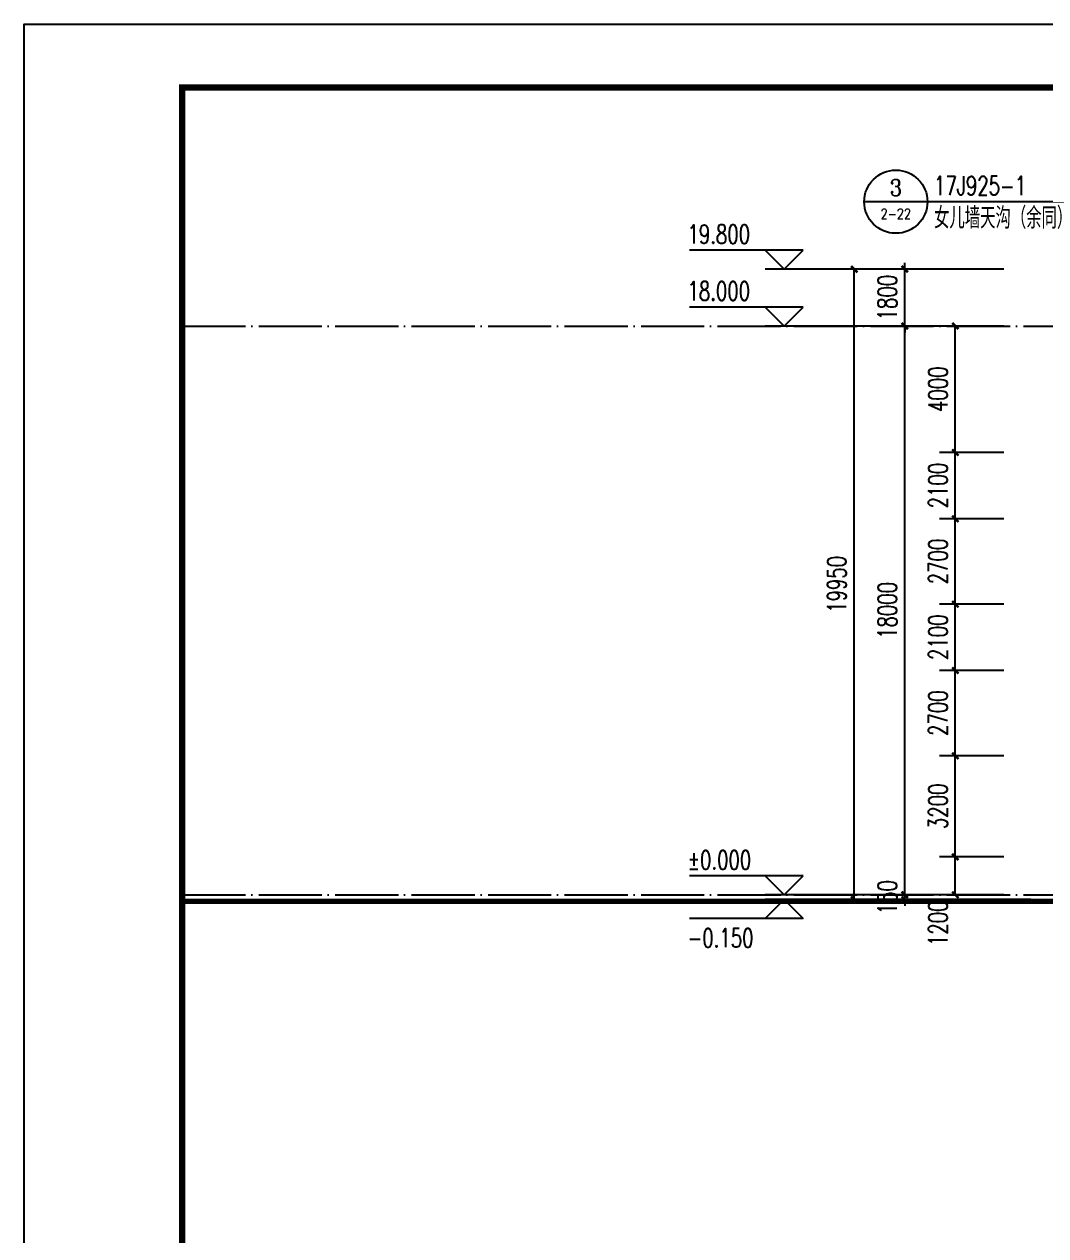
# Model space of a CAD drawing. Extents: x 14095202 to 14511487, y -1430609 to -90420.
# Drawn here: x 14338287 to 14370617, y -1318860 to -1280520 of the extents above; entities that cross this region are included whole.
import ezdxf
from ezdxf.enums import TextEntityAlignment as Align

# ---------------------------------------------------------------- set-up
doc = ezdxf.new("R2010")
doc.units = 0
doc.header["$LTSCALE"] = 1000
doc.header["$MEASUREMENT"] = 0
doc.linetypes.add('DOTE', pattern=[2.42, 2, -0.2, 0.02, -0.2])
for name, color, linetype in [('DIM_IDEN', 3, 'Continuous'), ('DOTE', 1, 'DOTE'), ('PUB_DIM', 3, 'Continuous'), ('PUB_TEXT', 7, 'Continuous'), ('TK', 4, 'Continuous'), ('WALL', 9, 'Continuous')]:
    doc.layers.add(name, color=color, linetype=linetype)
doc.styles.add('_TCH_DIM', font='SIMPLEX', dxfattribs={"bigfont": 'GBCBIG'})
doc.styles.add('_TCH_DIM_T3', font='SIMPLEX', dxfattribs={"width": 0.705882, "bigfont": 'GBCBIG'})
doc.styles.add('_TCH_LABEL', font='COMPLEX', dxfattribs={"bigfont": 'GBCBIG'})
doc.dimstyles.new('_TCH_ARCH&&200', dxfattribs={"dimtxt": 595, "dimasz": 200, "dimexe": 500, "dimexo": 600, "dimgap": 252.5, "dimtad": 1, "dimdec": 0, "dimzin": 0, "dimdsep": 46, "dimtxsty": '_TCH_DIM_T3', "dimblk": 'ARCHTICK', "dimcen": 0.09, "dimclrt": 7, "dimazin": 2, "dimtfac": 1, "dimtdec": 0, "dimtix": 1, "dimtmove": 2, "dimatfit": 3, "dimfxl": 0, "dimtolj": 1, "dimtzin": 0, "dimarcsym": 0})

# ---------------------------------------------------------------- blocks, each defined once
blk = doc.blocks.new('GeYuanFrame_08887284', base_point=(20.09, 4.53))
at = {"layer": 'TK'}
blk.add_lwpolyline([(20.09, 4.53), (20.09, 598.53), (861.09, 598.53), (861.09, 4.53)], close=True, dxfattribs=at)
at = {"layer": 'TK', "const_width": 1}
blk.add_lwpolyline([(45.09, 588.53), (851.09, 588.53), (851.09, 14.53), (45.09, 14.53)], close=True, dxfattribs=at)
blk = doc.blocks.new('_ArchTick')
at = {"color": 0, "linetype": 'ByBlock', "const_width": 0.4}
blk.add_lwpolyline([(-0.5, -0.5), (0.5, 0.5)], dxfattribs=at)
blk = doc.blocks.new('*D135')
at = {"layer": 'Defpoints', "color": 0}
for p in [(14366154, -1308071), (14369887, -1308071), (14369887, -1308221)]:
    blk.add_point(p, dxfattribs=at)
at = {"layer": 'PUB_DIM', "color": 0, "lineweight": -2}
for p, q in [((14369287, -1308071), (14365654, -1308071)), ((14366154, -1308071), (14366154, -1307871)), ((14366154, -1308221), (14366154, -1308071)), ((14369287, -1308221), (14365654, -1308221)), ((14366154, -1308221), (14366154, -1308421))]:
    blk.add_line(p, q, dxfattribs=at)
at = {"layer": 'PUB_DIM', "color": 0, "lineweight": -2, "xscale": 200, "yscale": 200, "zscale": 200}
for p, rotation in [((14366154, -1308071), 270), ((14366154, -1308221), 90)]:
    blk.add_blockref('_ArchTick', p, dxfattribs=dict(at, rotation=rotation))
at = {"layer": 'PUB_DIM', "color": 7, "insert": (14365604, -1308146), "char_height": 595, "attachment_point": 5, "rotation": 90, "style": '_TCH_DIM_T3'}
blk.add_mtext('\\A1;150', dxfattribs=at)
blk = doc.blocks.new('*D136')
at = {"layer": 'Defpoints', "color": 0}
for p in [(14366154, -1290071), (14369887, -1290071), (14369887, -1308071)]:
    blk.add_point(p, dxfattribs=at)
at = {"layer": 'PUB_DIM', "color": 0, "lineweight": -2}
for p, q in [((14369287, -1290071), (14365654, -1290071)), ((14366154, -1308071), (14366154, -1290071)), ((14369287, -1308071), (14365654, -1308071))]:
    blk.add_line(p, q, dxfattribs=at)
at = {"layer": 'PUB_DIM', "color": 0, "lineweight": -2, "xscale": 200, "yscale": 200, "zscale": 200}
for p, rotation in [((14366154, -1290071), 90), ((14366154, -1308071), 270)]:
    blk.add_blockref('_ArchTick', p, dxfattribs=dict(at, rotation=rotation))
at = {"layer": 'PUB_DIM', "color": 7, "insert": (14365604, -1299071), "char_height": 595, "attachment_point": 5, "rotation": 90, "style": '_TCH_DIM_T3'}
blk.add_mtext('\\A1;18000', dxfattribs=at)
blk = doc.blocks.new('*D137')
at = {"layer": 'Defpoints', "color": 0}
for p in [(14366154, -1288271), (14369887, -1288271), (14369887, -1290071)]:
    blk.add_point(p, dxfattribs=at)
at = {"layer": 'PUB_DIM', "color": 0, "lineweight": -2}
for p, q in [((14366154, -1288271), (14366154, -1288071)), ((14369287, -1288271), (14365654, -1288271)), ((14366154, -1290071), (14366154, -1288271)), ((14369287, -1290071), (14365654, -1290071)), ((14366154, -1290071), (14366154, -1290271))]:
    blk.add_line(p, q, dxfattribs=at)
at = {"layer": 'PUB_DIM', "color": 0, "lineweight": -2, "xscale": 200, "yscale": 200, "zscale": 200}
for p, rotation in [((14366154, -1288271), 270), ((14366154, -1290071), 90)]:
    blk.add_blockref('_ArchTick', p, dxfattribs=dict(at, rotation=rotation))
at = {"layer": 'PUB_DIM', "color": 7, "insert": (14365604, -1289171), "char_height": 595, "attachment_point": 5, "rotation": 90, "style": '_TCH_DIM_T3'}
blk.add_mtext('\\A1;1800', dxfattribs=at)
blk = doc.blocks.new('*D138')
at = {"layer": 'Defpoints', "color": 0}
for p in [(14364554, -1288271), (14369887, -1288271), (14369887, -1308221)]:
    blk.add_point(p, dxfattribs=at)
at = {"layer": 'PUB_DIM', "color": 0, "lineweight": -2}
for p, q in [((14369287, -1288271), (14364054, -1288271)), ((14364554, -1308221), (14364554, -1288271)), ((14369287, -1308221), (14364054, -1308221))]:
    blk.add_line(p, q, dxfattribs=at)
at = {"layer": 'PUB_DIM', "color": 0, "lineweight": -2, "xscale": 200, "yscale": 200, "zscale": 200}
for p, rotation in [((14364554, -1288271), 90), ((14364554, -1308221), 270)]:
    blk.add_blockref('_ArchTick', p, dxfattribs=dict(at, rotation=rotation))
at = {"layer": 'PUB_DIM', "color": 7, "insert": (14364004, -1298246), "char_height": 595, "attachment_point": 5, "rotation": 90, "style": '_TCH_DIM_T3'}
blk.add_mtext('\\A1;19950', dxfattribs=at)
blk = doc.blocks.new('*D857')
at = {"layer": 'Defpoints', "color": 0}
for p in [(14367754, -1306871), (14369887, -1306871), (14369887, -1308071)]:
    blk.add_point(p, dxfattribs=at)
at = {"layer": 'PUB_DIM', "color": 0, "lineweight": -2}
for p, q in [((14369287, -1306871), (14367254, -1306871)), ((14367754, -1308071), (14367754, -1306871)), ((14369287, -1308071), (14367254, -1308071))]:
    blk.add_line(p, q, dxfattribs=at)
at = {"layer": 'PUB_DIM', "color": 0, "lineweight": -2, "xscale": 200, "yscale": 200, "zscale": 200}
for p, rotation in [((14367754, -1306871), 90), ((14367754, -1308071), 270)]:
    blk.add_blockref('_ArchTick', p, dxfattribs=dict(at, rotation=rotation))
at = {"layer": 'PUB_DIM', "color": 7, "insert": (14367204, -1308971), "char_height": 595, "attachment_point": 5, "rotation": 90, "style": '_TCH_DIM_T3'}
blk.add_mtext('\\A1;1200', dxfattribs=at)
blk = doc.blocks.new('*D858')
at = {"layer": 'Defpoints', "color": 0}
for p in [(14367754, -1303671), (14369887, -1303671), (14369887, -1306871)]:
    blk.add_point(p, dxfattribs=at)
at = {"layer": 'PUB_DIM', "color": 0, "lineweight": -2}
for p, q in [((14369287, -1303671), (14367254, -1303671)), ((14367754, -1306871), (14367754, -1303671)), ((14369287, -1306871), (14367254, -1306871))]:
    blk.add_line(p, q, dxfattribs=at)
at = {"layer": 'PUB_DIM', "color": 0, "lineweight": -2, "xscale": 200, "yscale": 200, "zscale": 200}
for p, rotation in [((14367754, -1303671), 90), ((14367754, -1306871), 270)]:
    blk.add_blockref('_ArchTick', p, dxfattribs=dict(at, rotation=rotation))
at = {"layer": 'PUB_DIM', "color": 7, "insert": (14367204, -1305271), "char_height": 595, "attachment_point": 5, "rotation": 90, "style": '_TCH_DIM_T3'}
blk.add_mtext('\\A1;3200', dxfattribs=at)
blk = doc.blocks.new('*D859')
at = {"layer": 'Defpoints', "color": 0}
for p in [(14367754, -1300971), (14369887, -1300971), (14369887, -1303671)]:
    blk.add_point(p, dxfattribs=at)
at = {"layer": 'PUB_DIM', "color": 0, "lineweight": -2}
for p, q in [((14369287, -1300971), (14367254, -1300971)), ((14367754, -1303671), (14367754, -1300971)), ((14369287, -1303671), (14367254, -1303671))]:
    blk.add_line(p, q, dxfattribs=at)
at = {"layer": 'PUB_DIM', "color": 0, "lineweight": -2, "xscale": 200, "yscale": 200, "zscale": 200}
for p, rotation in [((14367754, -1300971), 90), ((14367754, -1303671), 270)]:
    blk.add_blockref('_ArchTick', p, dxfattribs=dict(at, rotation=rotation))
at = {"layer": 'PUB_DIM', "color": 7, "insert": (14367204, -1302321), "char_height": 595, "attachment_point": 5, "rotation": 90, "style": '_TCH_DIM_T3'}
blk.add_mtext('\\A1;2700', dxfattribs=at)
blk = doc.blocks.new('*D860')
at = {"layer": 'Defpoints', "color": 0}
for p in [(14367754, -1298871), (14369887, -1298871), (14369887, -1300971)]:
    blk.add_point(p, dxfattribs=at)
at = {"layer": 'PUB_DIM', "color": 0, "lineweight": -2}
for p, q in [((14369287, -1298871), (14367254, -1298871)), ((14367754, -1300971), (14367754, -1298871)), ((14369287, -1300971), (14367254, -1300971))]:
    blk.add_line(p, q, dxfattribs=at)
at = {"layer": 'PUB_DIM', "color": 0, "lineweight": -2, "xscale": 200, "yscale": 200, "zscale": 200}
for p, rotation in [((14367754, -1298871), 90), ((14367754, -1300971), 270)]:
    blk.add_blockref('_ArchTick', p, dxfattribs=dict(at, rotation=rotation))
at = {"layer": 'PUB_DIM', "color": 7, "insert": (14367204, -1299921), "char_height": 595, "attachment_point": 5, "rotation": 90, "style": '_TCH_DIM_T3'}
blk.add_mtext('\\A1;2100', dxfattribs=at)
blk = doc.blocks.new('*D861')
at = {"layer": 'Defpoints', "color": 0}
for p in [(14367754, -1296171), (14369887, -1296171), (14369887, -1298871)]:
    blk.add_point(p, dxfattribs=at)
at = {"layer": 'PUB_DIM', "color": 0, "lineweight": -2}
for p, q in [((14369287, -1296171), (14367254, -1296171)), ((14367754, -1298871), (14367754, -1296171)), ((14369287, -1298871), (14367254, -1298871))]:
    blk.add_line(p, q, dxfattribs=at)
at = {"layer": 'PUB_DIM', "color": 0, "lineweight": -2, "xscale": 200, "yscale": 200, "zscale": 200}
for p, rotation in [((14367754, -1296171), 90), ((14367754, -1298871), 270)]:
    blk.add_blockref('_ArchTick', p, dxfattribs=dict(at, rotation=rotation))
at = {"layer": 'PUB_DIM', "color": 7, "insert": (14367204, -1297521), "char_height": 595, "attachment_point": 5, "rotation": 90, "style": '_TCH_DIM_T3'}
blk.add_mtext('\\A1;2700', dxfattribs=at)
blk = doc.blocks.new('*D862')
at = {"layer": 'Defpoints', "color": 0}
for p in [(14367754, -1294071), (14369887, -1294071), (14369887, -1296171)]:
    blk.add_point(p, dxfattribs=at)
at = {"layer": 'PUB_DIM', "color": 0, "lineweight": -2}
for p, q in [((14369287, -1294071), (14367254, -1294071)), ((14367754, -1296171), (14367754, -1294071)), ((14369287, -1296171), (14367254, -1296171))]:
    blk.add_line(p, q, dxfattribs=at)
at = {"layer": 'PUB_DIM', "color": 0, "lineweight": -2, "xscale": 200, "yscale": 200, "zscale": 200}
for p, rotation in [((14367754, -1294071), 90), ((14367754, -1296171), 270)]:
    blk.add_blockref('_ArchTick', p, dxfattribs=dict(at, rotation=rotation))
at = {"layer": 'PUB_DIM', "color": 7, "insert": (14367204, -1295121), "char_height": 595, "attachment_point": 5, "rotation": 90, "style": '_TCH_DIM_T3'}
blk.add_mtext('\\A1;2100', dxfattribs=at)
blk = doc.blocks.new('*D863')
at = {"layer": 'Defpoints', "color": 0}
for p in [(14367754, -1290071), (14369887, -1290071), (14369887, -1294071)]:
    blk.add_point(p, dxfattribs=at)
at = {"layer": 'PUB_DIM', "color": 0, "lineweight": -2}
for p, q in [((14369287, -1290071), (14367254, -1290071)), ((14367754, -1294071), (14367754, -1290071)), ((14369287, -1294071), (14367254, -1294071))]:
    blk.add_line(p, q, dxfattribs=at)
at = {"layer": 'PUB_DIM', "color": 0, "lineweight": -2, "xscale": 200, "yscale": 200, "zscale": 200}
for p, rotation in [((14367754, -1290071), 90), ((14367754, -1294071), 270)]:
    blk.add_blockref('_ArchTick', p, dxfattribs=dict(at, rotation=rotation))
at = {"layer": 'PUB_DIM', "color": 7, "insert": (14367204, -1292071), "char_height": 595, "attachment_point": 5, "rotation": 90, "style": '_TCH_DIM_T3'}
blk.add_mtext('\\A1;4000', dxfattribs=at)

msp = doc.modelspace()

# ---------------------------------------------------------------- linework, layer by layer
at = {"ltscale": 0.5}
for p, q in [((14343286.9, -1308221.2), (14358588.5, -1308221.2)), ((14343286.9, -1308321.2), (14358588.5, -1308321.2))]:
    msp.add_line(p, q, dxfattribs=at)
at = {"const_width": 100}
msp.add_lwpolyline([(14358588.5, -1308271.2), (14371696.9, -1308271.2), (14371696.9, -1308121.2), (14401886.9, -1308121.2)], dxfattribs=at)
for points in [[(14358588.5, -1308221.2), (14371646.9, -1308221.2), (14371646.9, -1308071.2), (14401886.9, -1308071.2)], [(14358588.5, -1308321.2), (14371746.9, -1308321.2), (14371746.9, -1308171.2), (14401886.9, -1308171.2)]]:
    msp.add_lwpolyline(points)
at = {"ltscale": 0.5, "const_width": 100}
msp.add_lwpolyline([(14343286.9, -1308271.2), (14358588.5, -1308271.2)], dxfattribs=at)
at = {"layer": 'DIM_IDEN'}
for p, q in [((14366871.7, -1286137), (14364871.7, -1286137)), ((14372040.3, -1286137), (14366871.7, -1286137))]:
    msp.add_line(p, q, dxfattribs=at)
msp.add_circle((14365871.7, -1286137), 1000, dxfattribs=at)
at = {"layer": 'DOTE'}
for p, q in [((14343286.9, -1290071.2), (14490486.9, -1290071.2)), ((14343286.9, -1308071.2), (14490486.9, -1308071.2))]:
    msp.add_line(p, q, dxfattribs=at)
at = {"layer": 'PUB_DIM'}
for p, q in [((14362938.5, -1287671.2), (14359338.5, -1287671.2)), ((14362338.5, -1288271.2), (14361738.5, -1287671.2)), ((14362338.5, -1288271.2), (14362938.5, -1287671.2)), ((14366153.5, -1288271.2), (14361738.5, -1288271.2)), ((14362938.5, -1289471.2), (14359338.5, -1289471.2)), ((14362338.5, -1290071.2), (14361738.5, -1289471.2)), ((14362338.5, -1290071.2), (14362938.5, -1289471.2)), ((14366153.5, -1290071.2), (14361738.5, -1290071.2)), ((14362938.5, -1307471.2), (14359338.5, -1307471.2)), ((14362338.5, -1308071.2), (14361738.5, -1307471.2)), ((14362338.5, -1308071.2), (14362938.5, -1307471.2)), ((14366153.5, -1308071.2), (14361738.5, -1308071.2)), ((14362338.5, -1308221.2), (14361738.5, -1308821.2)), ((14366153.5, -1308221.2), (14361738.5, -1308221.2)), ((14362338.5, -1308221.2), (14362938.5, -1308821.2)), ((14362938.5, -1308821.2), (14359338.5, -1308821.2))]:
    msp.add_line(p, q, dxfattribs=at)
at = {"layer": 'WALL'}
msp.add_line((14370146.9, -1308221.2), (14369095.6, -1308221.2), dxfattribs=at)

# ---------------------------------------------------------------- block references
at = {"xscale": 200, "yscale": 200, "zscale": 200}
msp.add_blockref('GeYuanFrame_08887284', (14338286.9, -1399320.3), dxfattribs=at)

# ---------------------------------------------------------------- texts
at = {"layer": 'PUB_TEXT', "style": '_TCH_LABEL'}
for s, height, width, p, p2 in [('3', 517.6, 1.35729, (14365682.4, -1285951.3), (14366060.9, -1285951.3)), ('2-22', 325.41, 1.102933, (14365390.1, -1286682.8), (14366353.2, -1286682.8))]:
    msp.add_text(s, height=height, dxfattribs=dict(at, width=width)).set_placement(p, p2, align=Align.FIT)
at = {"layer": 'PUB_TEXT', "style": '_TCH_DIM', "width": 0.705882}
for s, p in [('17J925-1', (14367081.7, -1285927)), ('19.800', (14359278.5, -1287461.2)), ('18.000', (14359278.5, -1289261.2)), ('%%P0.000', (14359278.5, -1307261.2)), ('-0.150', (14359278.5, -1309731.2))]:
    msp.add_text(s, height=595, dxfattribs=at).set_placement(p)
at = {"layer": 'PUB_TEXT', "style": '_TCH_DIM'}
msp.add_text('女儿墙天沟（余同）', height=675.18, dxfattribs=at).set_placement((14367081.7, -1286987.4))

# ---------------------------------------------------------------- dimensions: what is measured, and where the dimension line sits
at = {"layer": 'PUB_DIM'}
for p1, p2, distance, text, picture, middle in [((14369886.9, -1308221.2), (14369886.9, -1288271.2), 5333.3, '19950', '*D138', (14364003.5, -1298246.2)), ((14369886.9, -1290071.2), (14369886.9, -1288271.2), 3733.3, '1800', '*D137', (14365603.5, -1289171.2)), ((14369886.9, -1308071.2), (14369886.9, -1290071.2), 3733.3, '18000', '*D136', (14365603.5, -1299071.2)), ((14369886.9, -1294070.8), (14369886.9, -1290071.2), 2133.3, '4000', '*D863', (14367203.5, -1292071)), ((14369886.9, -1296171.2), (14369886.9, -1294070.8), 2133.3, '2100', '*D862', (14367203.5, -1295121)), ((14369886.9, -1298870.8), (14369886.9, -1296171.2), 2133.3, '2700', '*D861', (14367203.5, -1297521)), ((14369886.9, -1300971.2), (14369886.9, -1298870.8), 2133.3, '2100', '*D860', (14367203.5, -1299921)), ((14369886.9, -1303670.8), (14369886.9, -1300971.2), 2133.3, '2700', '*D859', (14367203.5, -1302321)), ((14369886.9, -1306871.2), (14369886.9, -1303670.8), 2133.3, '3200', '*D858', (14367203.5, -1305271)), ((14369886.9, -1308221.2), (14369886.9, -1308071.2), 3733.3, '150', '*D135', (14365603.5, -1308146.2))]:
    dim = msp.add_aligned_dim(p1=p1, p2=p2, distance=distance, text=text, dimstyle='_TCH_ARCH&&200', dxfattribs=at)
    dim.commit()
    dim.dimension.update_dxf_attribs({"geometry": picture, "text_midpoint": middle})
dim = msp.add_linear_dim(base=(14367753.5, -1306871.2), p1=(14369886.9, -1308071.2), p2=(14369886.9, -1306871.2), angle=90, text='1200', dimstyle='_TCH_ARCH&&200', dxfattribs=at)
dim.commit()
dim.dimension.update_dxf_attribs({"geometry": '*D857', "text_midpoint": (14367203.5, -1308971.2), "dimtype": 161})

doc.saveas('drawing.dxf')
